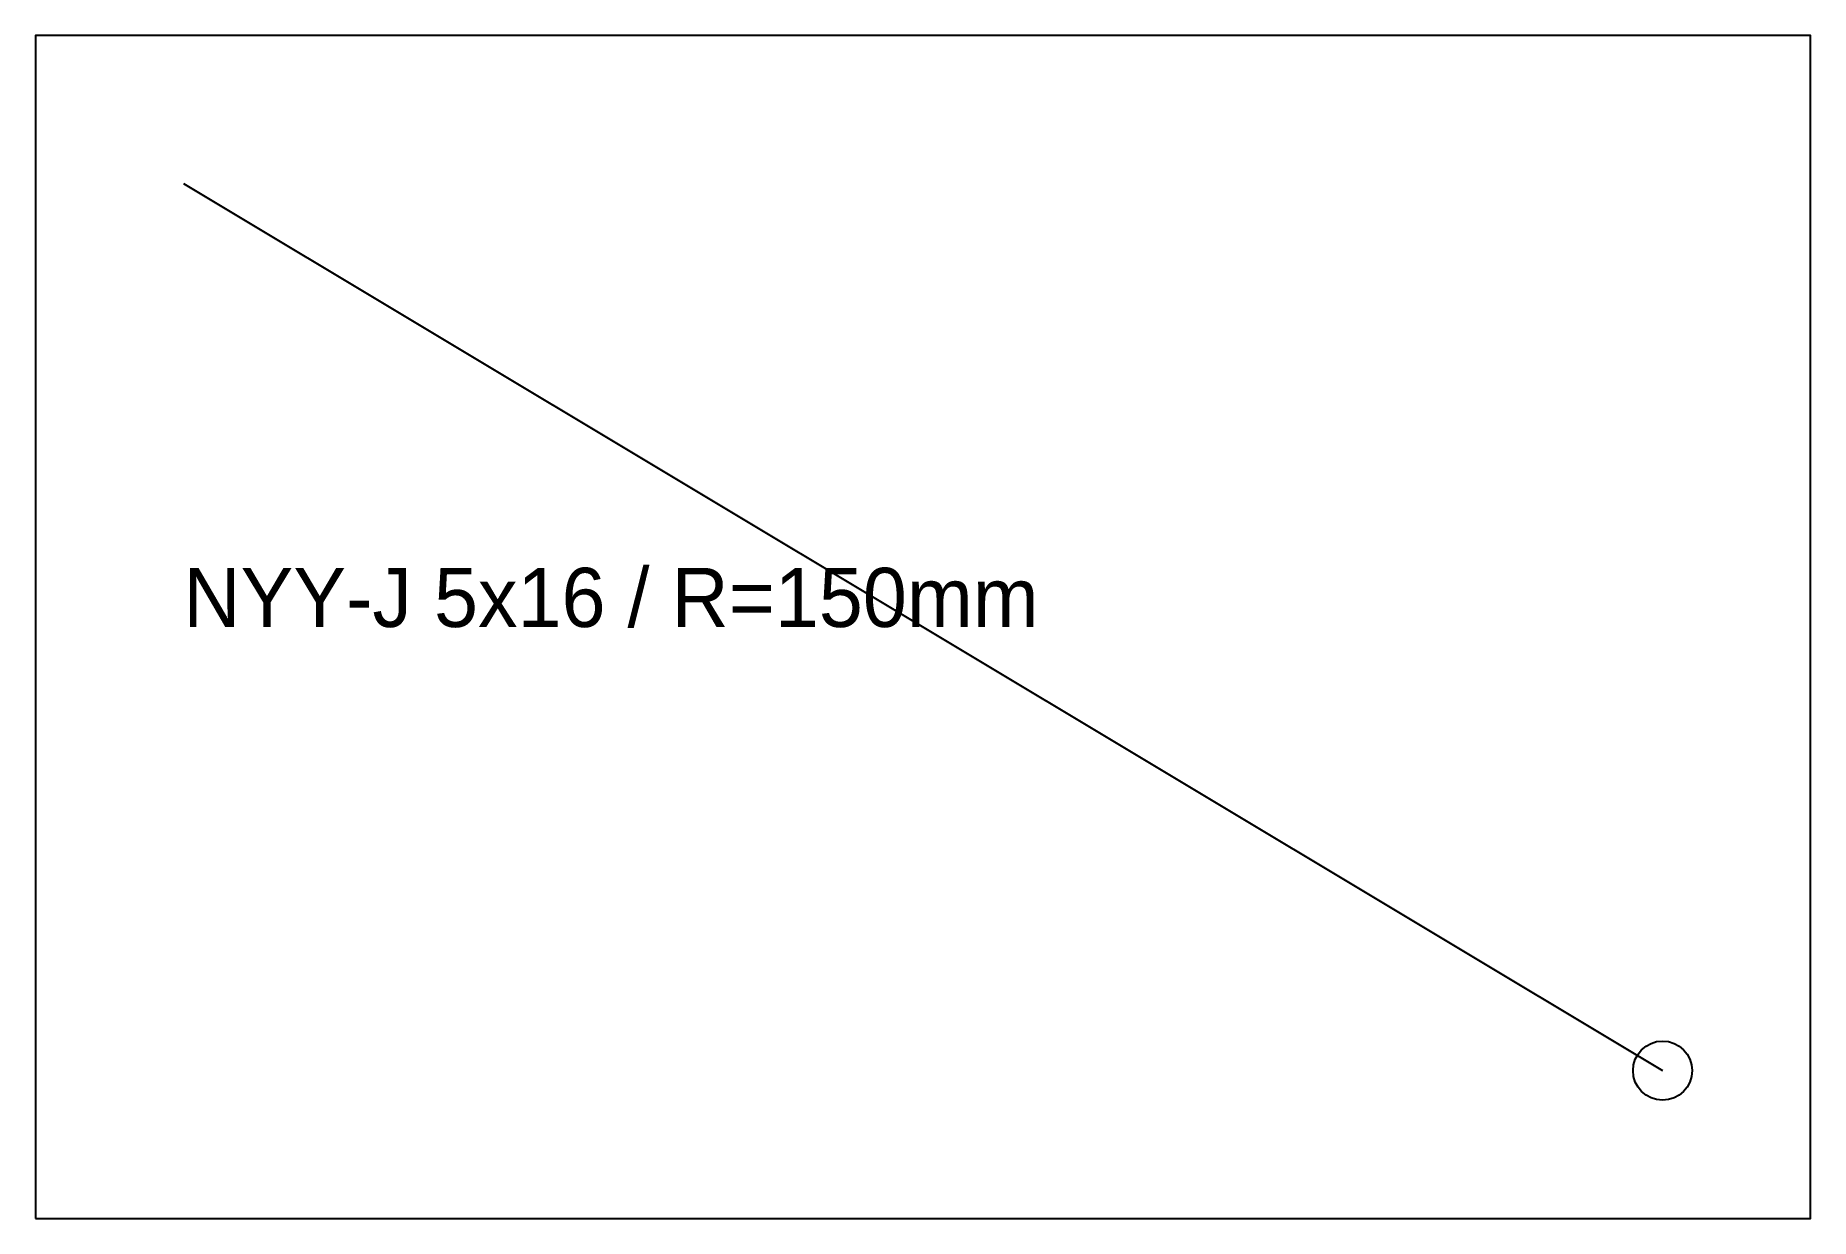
# Model space of a CAD drawing. Header units: metres. Extents: x 0 to 6, y 0 to 4.
import ezdxf

# ---------------------------------------------------------------- set-up
doc = ezdxf.new("R2010")
doc.units = ezdxf.units.M
for name, color, linetype in [('E_CABLE', 1, 'Continuous'), ('E_NOTES', 7, 'Continuous'), ('E_ROOM', 5, 'Continuous')]:
    doc.layers.add(name, color=color, linetype=linetype)

msp = doc.modelspace()

# ---------------------------------------------------------------- linework, layer by layer
at = {"layer": 'E_CABLE'}
msp.add_line((0.5, 3.5), (5.5, 0.5), dxfattribs=at)
msp.add_circle((5.5, 0.5), 0.1, dxfattribs=at)
at = {"layer": 'E_ROOM'}
msp.add_lwpolyline([(0, 0), (6, 0), (6, 4), (0, 4)], close=True, dxfattribs=at)

# ---------------------------------------------------------------- texts
at = {"layer": 'E_NOTES'}
msp.add_text('NYY-J 5x16 / R=150mm', height=0.2, dxfattribs=at).set_placement((0.5, 2))

doc.saveas('drawing.dxf')
